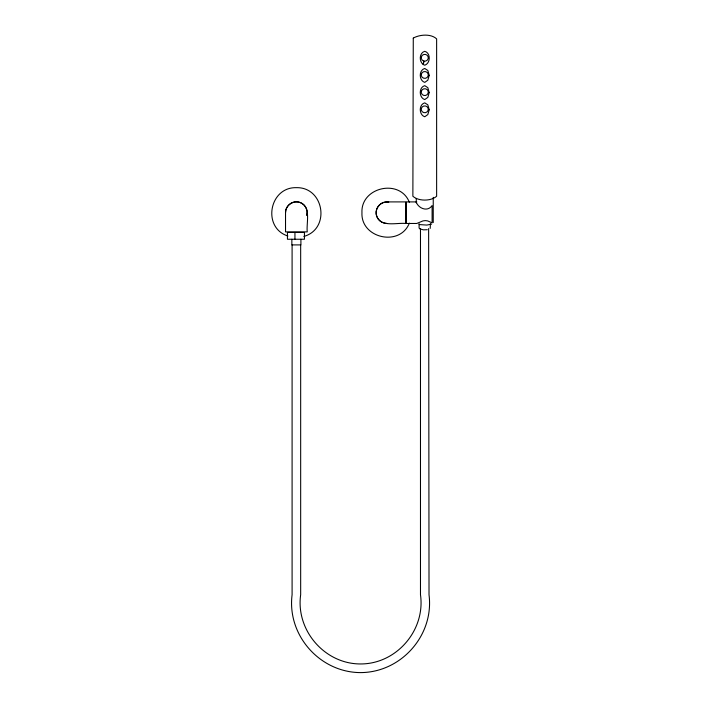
<?xml version="1.0" encoding="UTF-8"?>
<svg xmlns="http://www.w3.org/2000/svg" width="708" height="708" viewBox="0 0 708 708"><rect width="100%" height="100%" fill="white"/><g stroke="black" fill="none" stroke-linecap="round" stroke-linejoin="round"><path stroke-width="1.06" d="M423.384 64.596L423.844 61.056L423.251 64.49L424.756 65.207C430.597 63.375 430.898 52.941 424.756 51.303C419.18 52.808 418.941 61.481 423.251 64.49M285.528 212.683C285.395 205.807 292.581 200.293 299.192 202.196C311.715 206.143 306.192 222.569 307.237 231.888L285.528 231.888L285.528 212.683A10.859 10.859 0 0 1 297.803 201.922A10.859 10.859 0 0 1 306.865 215.498L307.237 212.683M409.33 223.153C399.967 247.065 360.664 238.295 361.956 212.683C360.664 187.071 399.967 178.301 409.33 202.222M430.216 228.401L430.411 223.648M416.578 201.957L416.269 202.267C418.72 208.612 427.685 212.135 432.11 205.559L432.11 222.861L427.667 220.905L425.322 220.604L422.977 220.905L416.764 223.471L406.295 223.471L406.295 201.904L416.764 201.904M303.865 236.437C330.707 228.923 324.184 186.974 296.378 187.664C269.235 186.912 261.916 227.746 287.899 236.021M431.606 224.126L426.8 225.082L419.154 224.551M386.904 201.904C380.072 201.771 374.594 208.913 376.479 215.48C380.346 227.834 396.524 222.48 405.728 223.471L405.728 201.904L386.904 201.904L388.763 202.143A10.788 10.788 0 0 0 376.16 211.745A10.788 10.788 0 0 0 386.904 223.471M427.296 229.711L423.437 229.843L419.844 228.905L419.101 228.02L419.101 223.648M428.632 228.569L429.021 594.747C434.225 635.191 401.286 672.467 360.558 672.6C319.839 672.467 286.899 635.191 292.094 594.747L292.094 244.906M433.243 197.346L433.243 222.56M420.481 228.569L420.481 594.711C425.552 630.217 396.533 664.042 360.576 663.954C324.618 664.042 295.599 630.217 300.67 594.711L300.67 244.906M416.269 198.444L416.269 202.833M300.909 239.251L300.909 244.906L291.855 244.906L291.855 239.251M294.944 232.454L294.944 239.251M429.225 75.349L427.827 80.199L424.756 82.393C418.888 80.57 418.64 70.127 424.756 68.481L427.827 70.473L429.225 75.349M429.225 92.527L427.827 97.385L424.756 99.571C418.888 97.748 418.64 87.314 424.756 85.668L427.827 87.65L429.225 92.527M429.225 109.713L427.827 114.563L424.756 116.758C418.888 114.935 418.64 104.492 424.756 102.855L427.827 104.837L429.225 109.713M421.349 56.888L421.349 58.649A3.522 3.407 0 0 0 428.163 58.649L428.163 56.888A3.522 3.407 0 0 0 421.349 56.888M421.349 74.066L421.349 75.827A3.522 3.407 0 0 0 428.163 75.827L428.163 74.066A3.522 3.407 0 0 0 421.349 74.066M421.349 91.252L421.349 93.013A3.522 3.407 0 0 0 428.163 93.013L428.163 91.252A3.522 3.407 0 0 0 421.349 91.252M421.349 108.439L421.349 110.2A3.522 3.407 0 0 0 428.163 110.2L428.163 108.439A3.522 3.407 0 0 0 421.349 108.439M413.277 38.082L412.87 196.258C418.561 201.364 430.942 201.364 436.632 196.258L436.632 38.878C430.933 33.568 419.809 34.453 413.277 38.082M304.44 232.454L287.439 232.454L287.439 239.251L304.44 239.251L304.44 232.454"/></g></svg>
